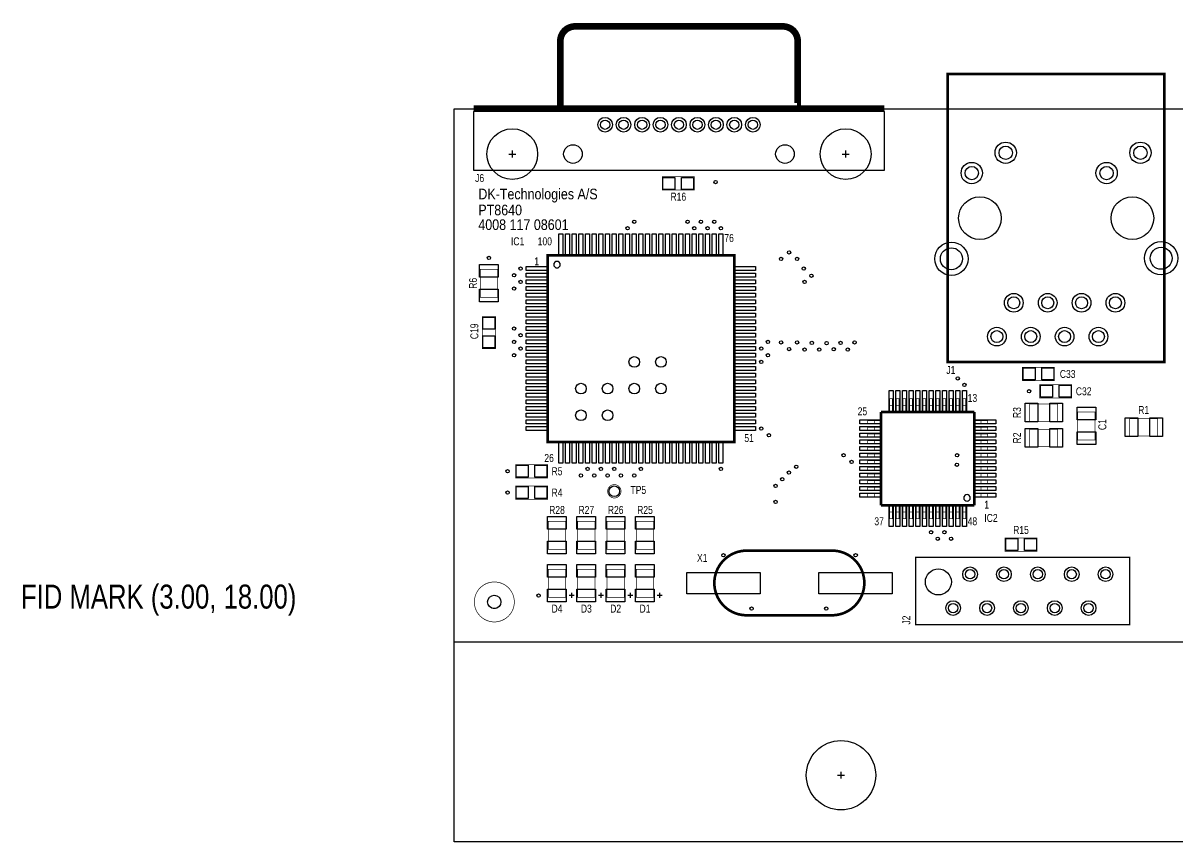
# Model space of a CAD drawing. Extents: x -32 to 113, y 0 to 61.
# Drawn here: x -32.3 to 54.3, y 0 to 61.4 of the extents above; entities that cross this region are included whole.
import ezdxf
from ezdxf.enums import TextEntityAlignment as Align

# ---------------------------------------------------------------- set-up
doc = ezdxf.new("R2010")
doc.units = 0
doc.header["$MEASUREMENT"] = 0
doc.layers.get('0').update_dxf_attribs({"linetype": 'CONTINUOUS'})
for name, color, linetype in [('BOARD_GEOMETRY_ASSEMBLY_DETAIL', 1, 'CONTINUOUS'), ('BOARD_GEOMETRY_OUTLINE', 2, 'CONTINUOUS'), ('MANUFACTURING_NCDRILL_FIGURE', 7, 'CONTINUOUS'), ('PACKAGE_GEOMETRY_ASSEMBLY_TOP', 3, 'CONTINUOUS'), ('PIN_TOP', 4, 'CONTINUOUS'), ('REF_DES_ASSEMBLY_TOP', 5, 'CONTINUOUS')]:
    doc.layers.add(name, color=color, linetype=linetype)

# ---------------------------------------------------------------- blocks, each defined once
blk = doc.blocks.new('FIGURE_CIRCLE')
blk.add_circle((0, 0), 0.5)
blk = doc.blocks.new('FIGURE_CROSS')
for points in [[(-0.5, 0), (0.5, 0)], [(0, 0.5), (0, -0.5)]]:
    blk.add_lwpolyline(points)

msp = doc.modelspace()

# ---------------------------------------------------------------- linework, layer by layer
at = {"layer": 'BOARD_GEOMETRY_ASSEMBLY_DETAIL'}
msp.add_lwpolyline([(0, 15, 0.1, 0.1, 0), (90, 15, 0.1, 0.1, 0)], format="xyseb", dxfattribs=at)
at = {"layer": 'BOARD_GEOMETRY_OUTLINE'}
msp.add_lwpolyline([(0, 0), (0, 55), (90, 55), (90, 0)], close=True, dxfattribs=at)
at = {"layer": 'PACKAGE_GEOMETRY_ASSEMBLY_TOP'}
for points in [[(7.95, 55.17, 0.5, 0.5, 0), (7.95, 60.07, 0.5, 0.5, -0.414214), (9.05, 61.17, 0.5, 0.5, 0), (24.65, 61.17, 0.5, 0.5, -0.414214), (25.75, 60.07, 0.5, 0.5, 0), (25.75, 55.17, 0.5, 0.5, 0), (25.71, 55.17, 0.5, 0.5, 0)], [(1.45, 55, 0.5, 0.5, 0), (32.25, 55, 0.5, 0.5, 0)], [(32.8604, 32.2497, 0.05, 0.05, 0), (32.8604, 33.2497, 0.05, 0.05, 0), (32.6404, 33.2497, 0.05, 0.05, 0), (32.6404, 32.2497, 0.05, 0.05, 0)], [(33.3604, 32.2497, 0.05, 0.05, 0), (33.3604, 33.2497, 0.05, 0.05, 0), (33.1404, 33.2497, 0.05, 0.05, 0), (33.1404, 32.2497, 0.05, 0.05, 0)], [(33.8604, 32.2497, 0.05, 0.05, 0), (33.8604, 33.2497, 0.05, 0.05, 0), (33.6404, 33.2497, 0.05, 0.05, 0), (33.6404, 32.2497, 0.05, 0.05, 0)], [(34.3604, 32.2497, 0.05, 0.05, 0), (34.3604, 33.2497, 0.05, 0.05, 0), (34.1404, 33.2497, 0.05, 0.05, 0), (34.1404, 32.2497, 0.05, 0.05, 0)], [(34.8604, 32.2497, 0.05, 0.05, 0), (34.8604, 33.2497, 0.05, 0.05, 0), (34.6404, 33.2497, 0.05, 0.05, 0), (34.6404, 32.2497, 0.05, 0.05, 0)], [(35.3604, 32.2497, 0.05, 0.05, 0), (35.3604, 33.2497, 0.05, 0.05, 0), (35.1404, 33.2497, 0.05, 0.05, 0), (35.1404, 32.2497, 0.05, 0.05, 0)], [(35.8604, 32.2497, 0.05, 0.05, 0), (35.8604, 33.2497, 0.05, 0.05, 0), (35.6404, 33.2497, 0.05, 0.05, 0), (35.6404, 32.2497, 0.05, 0.05, 0)], [(36.3604, 32.2497, 0.05, 0.05, 0), (36.3604, 33.2497, 0.05, 0.05, 0), (36.1404, 33.2497, 0.05, 0.05, 0), (36.1404, 32.2497, 0.05, 0.05, 0)], [(36.8604, 32.2497, 0.05, 0.05, 0), (36.8604, 33.2497, 0.05, 0.05, 0), (36.6404, 33.2497, 0.05, 0.05, 0), (36.6404, 32.2497, 0.05, 0.05, 0)], [(37.3604, 32.2497, 0.05, 0.05, 0), (37.3604, 33.2497, 0.05, 0.05, 0), (37.1404, 33.2497, 0.05, 0.05, 0), (37.1404, 32.2497, 0.05, 0.05, 0)], [(37.8604, 32.2497, 0.05, 0.05, 0), (37.8604, 33.2497, 0.05, 0.05, 0), (37.6404, 33.2497, 0.05, 0.05, 0), (37.6404, 32.2497, 0.05, 0.05, 0)], [(38.36, 32.25, 0.05, 0.05, 0), (38.36, 33.25, 0.05, 0.05, 0), (38.14, 33.25, 0.05, 0.05, 0), (38.14, 32.25, 0.05, 0.05, 0)], [(39, 32.25, 0.2, 0.2, 0), (32, 32.25, 0.2, 0.2, 0)], [(32, 32.25, 0.2, 0.2, 0), (32, 25.25, 0.2, 0.2, 0)], [(32.8604, 32.7497, 0.05, 0.05, 0), (32.6404, 32.7497, 0.05, 0.05, 0)], [(33.3604, 32.7497, 0.05, 0.05, 0), (33.1404, 32.7497, 0.05, 0.05, 0)], [(33.8604, 32.7497, 0.05, 0.05, 0), (33.6404, 32.7497, 0.05, 0.05, 0)], [(34.3604, 32.7497, 0.05, 0.05, 0), (34.1404, 32.7497, 0.05, 0.05, 0)], [(34.8604, 32.7497, 0.05, 0.05, 0), (34.6404, 32.7497, 0.05, 0.05, 0)], [(35.3604, 32.7497, 0.05, 0.05, 0), (35.1404, 32.7497, 0.05, 0.05, 0)], [(35.8604, 32.7497, 0.05, 0.05, 0), (35.6404, 32.7497, 0.05, 0.05, 0)], [(36.3604, 32.7497, 0.05, 0.05, 0), (36.1404, 32.7497, 0.05, 0.05, 0)], [(36.8604, 32.7497, 0.05, 0.05, 0), (36.6404, 32.7497, 0.05, 0.05, 0)], [(37.3604, 32.7497, 0.05, 0.05, 0), (37.1404, 32.7497, 0.05, 0.05, 0)], [(37.8604, 32.7497, 0.05, 0.05, 0), (37.6404, 32.7497, 0.05, 0.05, 0)], [(38.36, 32.75, 0.05, 0.05, 0), (38.14, 32.75, 0.05, 0.05, 0)], [(39, 25.25, 0.2, 0.2, 0), (39, 32.25, 0.2, 0.2, 0)], [(31.9999, 31.3886, 0.05, 0.05, 0), (30.9999, 31.3886, 0.05, 0.05, 0), (30.9999, 31.6086, 0.05, 0.05, 0), (31.9999, 31.6086, 0.05, 0.05, 0)], [(31.4999, 31.3886, 0.05, 0.05, 0), (31.4999, 31.6086, 0.05, 0.05, 0)], [(38.9998, 31.6099, 0.05, 0.05, 0), (39.9998, 31.6099, 0.05, 0.05, 0), (39.9998, 31.3899, 0.05, 0.05, 0), (38.9998, 31.3899, 0.05, 0.05, 0)], [(39.4998, 31.3899, 0.05, 0.05, 0), (39.4998, 31.6099, 0.05, 0.05, 0)], [(31.9999, 30.8886, 0.05, 0.05, 0), (30.9999, 30.8886, 0.05, 0.05, 0), (30.9999, 31.1086, 0.05, 0.05, 0), (31.9999, 31.1086, 0.05, 0.05, 0)], [(31.9999, 30.3886, 0.05, 0.05, 0), (30.9999, 30.3886, 0.05, 0.05, 0), (30.9999, 30.6086, 0.05, 0.05, 0), (31.9999, 30.6086, 0.05, 0.05, 0)], [(31.4999, 30.8886, 0.05, 0.05, 0), (31.4999, 31.1086, 0.05, 0.05, 0)], [(31.4999, 30.3886, 0.05, 0.05, 0), (31.4999, 30.6086, 0.05, 0.05, 0)], [(38.9998, 31.1099, 0.05, 0.05, 0), (39.9998, 31.1099, 0.05, 0.05, 0), (39.9998, 30.8899, 0.05, 0.05, 0), (38.9998, 30.8899, 0.05, 0.05, 0)], [(38.9998, 30.6099, 0.05, 0.05, 0), (39.9998, 30.6099, 0.05, 0.05, 0), (39.9998, 30.3899, 0.05, 0.05, 0), (38.9998, 30.3899, 0.05, 0.05, 0)], [(39.4998, 30.8899, 0.05, 0.05, 0), (39.4998, 31.1099, 0.05, 0.05, 0)], [(39.4998, 30.3899, 0.05, 0.05, 0), (39.4998, 30.6099, 0.05, 0.05, 0)], [(31.9999, 29.8886, 0.05, 0.05, 0), (30.9999, 29.8886, 0.05, 0.05, 0), (30.9999, 30.1086, 0.05, 0.05, 0), (31.9999, 30.1086, 0.05, 0.05, 0)], [(31.9999, 29.3886, 0.05, 0.05, 0), (30.9999, 29.3886, 0.05, 0.05, 0), (30.9999, 29.6086, 0.05, 0.05, 0), (31.9999, 29.6086, 0.05, 0.05, 0)], [(31.4999, 29.8886, 0.05, 0.05, 0), (31.4999, 30.1086, 0.05, 0.05, 0)], [(31.4999, 29.3886, 0.05, 0.05, 0), (31.4999, 29.6086, 0.05, 0.05, 0)], [(38.9998, 30.1099, 0.05, 0.05, 0), (39.9998, 30.1099, 0.05, 0.05, 0), (39.9998, 29.8899, 0.05, 0.05, 0), (38.9998, 29.8899, 0.05, 0.05, 0)], [(38.9998, 29.6099, 0.05, 0.05, 0), (39.9998, 29.6099, 0.05, 0.05, 0), (39.9998, 29.3899, 0.05, 0.05, 0), (38.9998, 29.3899, 0.05, 0.05, 0)], [(39.4998, 29.8899, 0.05, 0.05, 0), (39.4998, 30.1099, 0.05, 0.05, 0)], [(39.4998, 29.3899, 0.05, 0.05, 0), (39.4998, 29.6099, 0.05, 0.05, 0)], [(31.9999, 28.8886, 0.05, 0.05, 0), (30.9999, 28.8886, 0.05, 0.05, 0), (30.9999, 29.1086, 0.05, 0.05, 0), (31.9999, 29.1086, 0.05, 0.05, 0)], [(31.9999, 28.3886, 0.05, 0.05, 0), (30.9999, 28.3886, 0.05, 0.05, 0), (30.9999, 28.6086, 0.05, 0.05, 0), (31.9999, 28.6086, 0.05, 0.05, 0)], [(31.4999, 28.8886, 0.05, 0.05, 0), (31.4999, 29.1086, 0.05, 0.05, 0)], [(31.4999, 28.3886, 0.05, 0.05, 0), (31.4999, 28.6086, 0.05, 0.05, 0)], [(38.9998, 29.1099, 0.05, 0.05, 0), (39.9998, 29.1099, 0.05, 0.05, 0), (39.9998, 28.8899, 0.05, 0.05, 0), (38.9998, 28.8899, 0.05, 0.05, 0)], [(38.9998, 28.6099, 0.05, 0.05, 0), (39.9998, 28.6099, 0.05, 0.05, 0), (39.9998, 28.3899, 0.05, 0.05, 0), (38.9998, 28.3899, 0.05, 0.05, 0)], [(39.4998, 28.8899, 0.05, 0.05, 0), (39.4998, 29.1099, 0.05, 0.05, 0)], [(39.4998, 28.3899, 0.05, 0.05, 0), (39.4998, 28.6099, 0.05, 0.05, 0)], [(31.9999, 27.8886, 0.05, 0.05, 0), (30.9999, 27.8886, 0.05, 0.05, 0), (30.9999, 28.1086, 0.05, 0.05, 0), (31.9999, 28.1086, 0.05, 0.05, 0)], [(31.4999, 27.8886, 0.05, 0.05, 0), (31.4999, 28.1086, 0.05, 0.05, 0)], [(38.9998, 28.1099, 0.05, 0.05, 0), (39.9998, 28.1099, 0.05, 0.05, 0), (39.9998, 27.8899, 0.05, 0.05, 0), (38.9998, 27.8899, 0.05, 0.05, 0)], [(39.4998, 27.8899, 0.05, 0.05, 0), (39.4998, 28.1099, 0.05, 0.05, 0)], [(31.9999, 27.3886, 0.05, 0.05, 0), (30.9999, 27.3886, 0.05, 0.05, 0), (30.9999, 27.6086, 0.05, 0.05, 0), (31.9999, 27.6086, 0.05, 0.05, 0)], [(31.9999, 26.8886, 0.05, 0.05, 0), (30.9999, 26.8886, 0.05, 0.05, 0), (30.9999, 27.1086, 0.05, 0.05, 0), (31.9999, 27.1086, 0.05, 0.05, 0)], [(31.4999, 27.3886, 0.05, 0.05, 0), (31.4999, 27.6086, 0.05, 0.05, 0)], [(31.4999, 26.8886, 0.05, 0.05, 0), (31.4999, 27.1086, 0.05, 0.05, 0)], [(38.9998, 27.6099, 0.05, 0.05, 0), (39.9998, 27.6099, 0.05, 0.05, 0), (39.9998, 27.3899, 0.05, 0.05, 0), (38.9998, 27.3899, 0.05, 0.05, 0)], [(38.9998, 27.1099, 0.05, 0.05, 0), (39.9998, 27.1099, 0.05, 0.05, 0), (39.9998, 26.8899, 0.05, 0.05, 0), (38.9998, 26.8899, 0.05, 0.05, 0)], [(39.4998, 27.3899, 0.05, 0.05, 0), (39.4998, 27.6099, 0.05, 0.05, 0)], [(39.4998, 26.8899, 0.05, 0.05, 0), (39.4998, 27.1099, 0.05, 0.05, 0)], [(31.9999, 26.3886, 0.05, 0.05, 0), (30.9999, 26.3886, 0.05, 0.05, 0), (30.9999, 26.6086, 0.05, 0.05, 0), (31.9999, 26.6086, 0.05, 0.05, 0)], [(32, 25.89, 0.05, 0.05, 0), (31, 25.89, 0.05, 0.05, 0), (31, 26.11, 0.05, 0.05, 0), (32, 26.11, 0.05, 0.05, 0)], [(31.4999, 26.3886, 0.05, 0.05, 0), (31.4999, 26.6086, 0.05, 0.05, 0)], [(31.5, 25.89, 0.05, 0.05, 0), (31.5, 26.11, 0.05, 0.05, 0)], [(38.9998, 26.6099, 0.05, 0.05, 0), (39.9998, 26.6099, 0.05, 0.05, 0), (39.9998, 26.3899, 0.05, 0.05, 0), (38.9998, 26.3899, 0.05, 0.05, 0)], [(39, 26.11, 0.05, 0.05, 0), (40, 26.11, 0.05, 0.05, 0), (40, 25.89, 0.05, 0.05, 0), (39, 25.89, 0.05, 0.05, 0)], [(39.4998, 26.3899, 0.05, 0.05, 0), (39.4998, 26.6099, 0.05, 0.05, 0)], [(39.5, 25.89, 0.05, 0.05, 0), (39.5, 26.11, 0.05, 0.05, 0)], [(32, 25.25, 0.2, 0.2, 0), (39, 25.25, 0.2, 0.2, 0)], [(32.8597, 25.2498, 0.05, 0.05, 0), (32.8597, 24.2498, 0.05, 0.05, 0), (32.6397, 24.2498, 0.05, 0.05, 0), (32.6397, 25.2498, 0.05, 0.05, 0)], [(33.3597, 25.2498, 0.05, 0.05, 0), (33.3597, 24.2498, 0.05, 0.05, 0), (33.1397, 24.2498, 0.05, 0.05, 0), (33.1397, 25.2498, 0.05, 0.05, 0)], [(33.8597, 25.2498, 0.05, 0.05, 0), (33.8597, 24.2498, 0.05, 0.05, 0), (33.6397, 24.2498, 0.05, 0.05, 0), (33.6397, 25.2498, 0.05, 0.05, 0)], [(34.3597, 25.2498, 0.05, 0.05, 0), (34.3597, 24.2498, 0.05, 0.05, 0), (34.1397, 24.2498, 0.05, 0.05, 0), (34.1397, 25.2498, 0.05, 0.05, 0)], [(34.8597, 25.2498, 0.05, 0.05, 0), (34.8597, 24.2498, 0.05, 0.05, 0), (34.6397, 24.2498, 0.05, 0.05, 0), (34.6397, 25.2498, 0.05, 0.05, 0)], [(35.3597, 25.2498, 0.05, 0.05, 0), (35.3597, 24.2498, 0.05, 0.05, 0), (35.1397, 24.2498, 0.05, 0.05, 0), (35.1397, 25.2498, 0.05, 0.05, 0)], [(35.8597, 25.2498, 0.05, 0.05, 0), (35.8597, 24.2498, 0.05, 0.05, 0), (35.6397, 24.2498, 0.05, 0.05, 0), (35.6397, 25.2498, 0.05, 0.05, 0)], [(36.3597, 25.2498, 0.05, 0.05, 0), (36.3597, 24.2498, 0.05, 0.05, 0), (36.1397, 24.2498, 0.05, 0.05, 0), (36.1397, 25.2498, 0.05, 0.05, 0)], [(36.8597, 25.2498, 0.05, 0.05, 0), (36.8597, 24.2498, 0.05, 0.05, 0), (36.6397, 24.2498, 0.05, 0.05, 0), (36.6397, 25.2498, 0.05, 0.05, 0)], [(37.3597, 25.2498, 0.05, 0.05, 0), (37.3597, 24.2498, 0.05, 0.05, 0), (37.1397, 24.2498, 0.05, 0.05, 0), (37.1397, 25.2498, 0.05, 0.05, 0)], [(37.8597, 25.2498, 0.05, 0.05, 0), (37.8597, 24.2498, 0.05, 0.05, 0), (37.6397, 24.2498, 0.05, 0.05, 0), (37.6397, 25.2498, 0.05, 0.05, 0)], [(38.36, 25.25, 0.05, 0.05, 0), (38.36, 24.25, 0.05, 0.05, 0), (38.14, 24.25, 0.05, 0.05, 0), (38.14, 25.25, 0.05, 0.05, 0)], [(32.8597, 24.7498, 0.05, 0.05, 0), (32.6397, 24.7498, 0.05, 0.05, 0)], [(33.3597, 24.7498, 0.05, 0.05, 0), (33.1397, 24.7498, 0.05, 0.05, 0)], [(33.8597, 24.7498, 0.05, 0.05, 0), (33.6397, 24.7498, 0.05, 0.05, 0)], [(34.3597, 24.7498, 0.05, 0.05, 0), (34.1397, 24.7498, 0.05, 0.05, 0)], [(34.8597, 24.7498, 0.05, 0.05, 0), (34.6397, 24.7498, 0.05, 0.05, 0)], [(35.3597, 24.7498, 0.05, 0.05, 0), (35.1397, 24.7498, 0.05, 0.05, 0)], [(35.8597, 24.7498, 0.05, 0.05, 0), (35.6397, 24.7498, 0.05, 0.05, 0)], [(36.3597, 24.7498, 0.05, 0.05, 0), (36.1397, 24.7498, 0.05, 0.05, 0)], [(36.8597, 24.7498, 0.05, 0.05, 0), (36.6397, 24.7498, 0.05, 0.05, 0)], [(37.3597, 24.7498, 0.05, 0.05, 0), (37.1397, 24.7498, 0.05, 0.05, 0)], [(37.8597, 24.7498, 0.05, 0.05, 0), (37.6397, 24.7498, 0.05, 0.05, 0)], [(38.36, 24.75, 0.05, 0.05, 0), (38.14, 24.75, 0.05, 0.05, 0)], [(21.93, 17, 0.2, 0.2, 0), (21.92, 17, 0.2, 0.2, -0.414214), (19.5, 19.42, 0.2, 0.2, -0.414214), (21.93, 21.85, 0.2, 0.2, 0), (28.33, 21.85, 0.2, 0.2, -0.414214), (30.75, 19.43, 0.2, 0.2, -0.414214), (28.32, 17, 0.2, 0.2, 0), (21.92, 17, 0.2, 0.2, 0)], [(8.6, 18.5, 0.1, 0.1, 0), (9, 18.5, 0.1, 0.1, 0)], [(8.8, 18.3, 0.1, 0.1, 0), (8.8, 18.7, 0.1, 0.1, 0)], [(10.8, 18.5, 0.1, 0.1, 0), (11.2, 18.5, 0.1, 0.1, 0)], [(11, 18.3, 0.1, 0.1, 0), (11, 18.7, 0.1, 0.1, 0)], [(13, 18.5, 0.1, 0.1, 0), (13.4, 18.5, 0.1, 0.1, 0)], [(13.2, 18.3, 0.1, 0.1, 0), (13.2, 18.7, 0.1, 0.1, 0)], [(15.2, 18.5, 0.1, 0.1, 0), (15.6, 18.5, 0.1, 0.1, 0)], [(15.4, 18.3, 0.1, 0.1, 0), (15.4, 18.7, 0.1, 0.1, 0)]]:
    msp.add_lwpolyline(points, format="xyseb", dxfattribs=at)
for points, format in [([(37, 36, 0.2, 0.2, 0), (53.26, 36, 0.2, 0.2, 0), (53.26, 57.59, 0.2, 0.2, 0), (37, 57.59, 0.2, 0.2, 0)], "xyseb"), ([(18, 49.9, 0.05, 0.05, 0), (15.6, 49.9, 0.05, 0.05, 0), (15.6, 48.9, 0.05, 0.05, 0), (18, 48.9, 0.05, 0.05, 0)], "xyseb"), ([(7, 30, 0.2, 0.2, 0), (7, 44, 0.2, 0.2, 0), (21, 44, 0.2, 0.2, 0), (21, 30, 0.2, 0.2, 0)], "xyseb"), ([(7.947, 43.3, 1), (7.453, 43.3, 1)], "xyb"), ([(1.95, 42.95, 0.05, 0.05, 0), (1.95, 40.85, 0.05, 0.05, 0), (3.25, 40.85, 0.05, 0.05, 0), (3.25, 42.95, 0.05, 0.05, 0)], "xyseb"), ([(3.1, 37, 0.05, 0.05, 0), (3.1, 39.4, 0.05, 0.05, 0), (2.1, 39.4, 0.05, 0.05, 0), (2.1, 37, 0.05, 0.05, 0)], "xyseb"), ([(45, 35.6, 0.05, 0.05, 0), (42.6, 35.6, 0.05, 0.05, 0), (42.6, 34.6, 0.05, 0.05, 0), (45, 34.6, 0.05, 0.05, 0)], "xyseb"), ([(46.3, 34.3, 0.05, 0.05, 0), (43.9, 34.3, 0.05, 0.05, 0), (43.9, 33.3, 0.05, 0.05, 0), (46.3, 33.3, 0.05, 0.05, 0)], "xyseb"), ([(43.15, 31.55, 0.05, 0.05, 0), (45.25, 31.55, 0.05, 0.05, 0), (45.25, 32.85, 0.05, 0.05, 0), (43.15, 32.85, 0.05, 0.05, 0)], "xyseb"), ([(48.05, 30.15, 0.05, 0.05, 0), (48.05, 32.25, 0.05, 0.05, 0), (46.75, 32.25, 0.05, 0.05, 0), (46.75, 30.15, 0.05, 0.05, 0)], "xyseb"), ([(50.65, 30.45, 0.05, 0.05, 0), (52.75, 30.45, 0.05, 0.05, 0), (52.75, 31.75, 0.05, 0.05, 0), (50.65, 31.75, 0.05, 0.05, 0)], "xyseb"), ([(43.15, 29.65, 0.05, 0.05, 0), (45.25, 29.65, 0.05, 0.05, 0), (45.25, 30.95, 0.05, 0.05, 0), (43.15, 30.95, 0.05, 0.05, 0)], "xyseb"), ([(4.6, 27.3, 0.05, 0.05, 0), (7, 27.3, 0.05, 0.05, 0), (7, 28.3, 0.05, 0.05, 0), (4.6, 28.3, 0.05, 0.05, 0)], "xyseb"), ([(4.6, 25.7, 0.05, 0.05, 0), (7, 25.7, 0.05, 0.05, 0), (7, 26.7, 0.05, 0.05, 0), (4.6, 26.7, 0.05, 0.05, 0)], "xyseb"), ([(12, 26.8, 0.05, 0.05, -0.414214), (12.5, 26.3, 0.05, 0.05, -2.414214), (12, 26.8, 0.05, 0.05, 0)], "xyseb"), ([(38.697, 25.8, 1), (38.203, 25.8, 1)], "xyb"), ([(8.35, 21.95, 0.05, 0.05, 0), (8.35, 24.05, 0.05, 0.05, 0), (7.05, 24.05, 0.05, 0.05, 0), (7.05, 21.95, 0.05, 0.05, 0)], "xyseb"), ([(10.55, 21.95, 0.05, 0.05, 0), (10.55, 24.05, 0.05, 0.05, 0), (9.25, 24.05, 0.05, 0.05, 0), (9.25, 21.95, 0.05, 0.05, 0)], "xyseb"), ([(12.75, 21.95, 0.05, 0.05, 0), (12.75, 24.05, 0.05, 0.05, 0), (11.45, 24.05, 0.05, 0.05, 0), (11.45, 21.95, 0.05, 0.05, 0)], "xyseb"), ([(14.95, 21.95, 0.05, 0.05, 0), (14.95, 24.05, 0.05, 0.05, 0), (13.65, 24.05, 0.05, 0.05, 0), (13.65, 21.95, 0.05, 0.05, 0)], "xyseb"), ([(43.7, 22.8, 0.05, 0.05, 0), (41.3, 22.8, 0.05, 0.05, 0), (41.3, 21.8, 0.05, 0.05, 0), (43.7, 21.8, 0.05, 0.05, 0)], "xyseb"), ([(34.6, 16.3, 0.1, 0.1, 0), (34.6, 21.35, 0.1, 0.1, 0), (50.65, 21.35, 0.1, 0.1, 0), (50.65, 16.3, 0.1, 0.1, 0)], "xyseb"), ([(8.35, 18.35, 0.05, 0.05, 0), (8.35, 20.45, 0.05, 0.05, 0), (7.05, 20.45, 0.05, 0.05, 0), (7.05, 18.35, 0.05, 0.05, 0)], "xyseb"), ([(10.55, 18.35, 0.05, 0.05, 0), (10.55, 20.45, 0.05, 0.05, 0), (9.25, 20.45, 0.05, 0.05, 0), (9.25, 18.35, 0.05, 0.05, 0)], "xyseb"), ([(12.75, 18.35, 0.05, 0.05, 0), (12.75, 20.45, 0.05, 0.05, 0), (11.45, 20.45, 0.05, 0.05, 0), (11.45, 18.35, 0.05, 0.05, 0)], "xyseb"), ([(14.95, 18.35, 0.05, 0.05, 0), (14.95, 20.45, 0.05, 0.05, 0), (13.65, 20.45, 0.05, 0.05, 0), (13.65, 18.35, 0.05, 0.05, 0)], "xyseb"), ([(3, 19.5, 0.05, 0.05, 1), (3, 16.5, 0.05, 0.05, 1)], "xyseb"), ([(3, 18.5, 0.05, 0.05, 1), (3, 17.5, 0.05, 0.05, 1)], "xyseb")]:
    msp.add_lwpolyline(points, format=format, close=True, dxfattribs=at)
msp.add_lwpolyline([(32.25, 50.4), (32.25, 54.8), (1.45, 54.8), (1.45, 50.4)], close=True, dxfattribs=at)
at = {"layer": 'PIN_TOP'}
for points in [[(15.65, 49.85), (16.55, 49.85), (16.55, 48.95), (15.65, 48.95)], [(17.05, 49.85), (17.95, 49.85), (17.95, 48.95), (17.05, 48.95)], [(8.15, 45.6), (8.15, 44), (7.85, 44), (7.85, 45.6)], [(8.65, 45.6), (8.65, 44), (8.35, 44), (8.35, 45.6)], [(9.15, 45.6), (9.15, 44), (8.85, 44), (8.85, 45.6)], [(9.65, 45.6), (9.65, 44), (9.35, 44), (9.35, 45.6)], [(10.15, 45.6), (10.15, 44), (9.85, 44), (9.85, 45.6)], [(10.65, 45.6), (10.65, 44), (10.35, 44), (10.35, 45.6)], [(11.15, 45.6), (11.15, 44), (10.85, 44), (10.85, 45.6)], [(11.65, 45.6), (11.65, 44), (11.35, 44), (11.35, 45.6)], [(12.15, 45.6), (12.15, 44), (11.85, 44), (11.85, 45.6)], [(12.65, 45.6), (12.65, 44), (12.35, 44), (12.35, 45.6)], [(13.15, 45.6), (13.15, 44), (12.85, 44), (12.85, 45.6)], [(13.65, 45.6), (13.65, 44), (13.35, 44), (13.35, 45.6)], [(14.15, 45.6), (14.15, 44), (13.85, 44), (13.85, 45.6)], [(14.65, 45.6), (14.65, 44), (14.35, 44), (14.35, 45.6)], [(15.15, 45.6), (15.15, 44), (14.85, 44), (14.85, 45.6)], [(15.65, 45.6), (15.65, 44), (15.35, 44), (15.35, 45.6)], [(16.15, 45.6), (16.15, 44), (15.85, 44), (15.85, 45.6)], [(16.65, 45.6), (16.65, 44), (16.35, 44), (16.35, 45.6)], [(17.15, 45.6), (17.15, 44), (16.85, 44), (16.85, 45.6)], [(17.65, 45.6), (17.65, 44), (17.35, 44), (17.35, 45.6)], [(18.15, 45.6), (18.15, 44), (17.85, 44), (17.85, 45.6)], [(18.65, 45.6), (18.65, 44), (18.35, 44), (18.35, 45.6)], [(19.15, 45.6), (19.15, 44), (18.85, 44), (18.85, 45.6)], [(19.65, 45.6), (19.65, 44), (19.35, 44), (19.35, 45.6)], [(20.15, 45.6), (20.15, 44), (19.85, 44), (19.85, 45.6)], [(3.3, 42.35), (1.9, 42.35), (1.9, 43.3), (3.3, 43.3)], [(5.4, 43.15), (7, 43.15), (7, 42.85), (5.4, 42.85)], [(5.4, 42.65), (7, 42.65), (7, 42.35), (5.4, 42.35)], [(22.6, 42.85), (21, 42.85), (21, 43.15), (22.6, 43.15)], [(22.6, 42.35), (21, 42.35), (21, 42.65), (22.6, 42.65)], [(5.4, 42.15), (7, 42.15), (7, 41.85), (5.4, 41.85)], [(5.4, 41.65), (7, 41.65), (7, 41.35), (5.4, 41.35)], [(22.6, 41.85), (21, 41.85), (21, 42.15), (22.6, 42.15)], [(22.6, 41.35), (21, 41.35), (21, 41.65), (22.6, 41.65)], [(3.3, 40.5), (1.9, 40.5), (1.9, 41.45), (3.3, 41.45)], [(5.4, 41.15), (7, 41.15), (7, 40.85), (5.4, 40.85)], [(22.6, 40.85), (21, 40.85), (21, 41.15), (22.6, 41.15)], [(5.4, 40.65), (7, 40.65), (7, 40.35), (5.4, 40.35)], [(5.4, 40.15), (7, 40.15), (7, 39.85), (5.4, 39.85)], [(22.6, 40.35), (21, 40.35), (21, 40.65), (22.6, 40.65)], [(22.6, 39.85), (21, 39.85), (21, 40.15), (22.6, 40.15)], [(3.05, 39.35), (3.05, 38.45), (2.15, 38.45), (2.15, 39.35)], [(5.4, 39.65), (7, 39.65), (7, 39.35), (5.4, 39.35)], [(5.4, 39.15), (7, 39.15), (7, 38.85), (5.4, 38.85)], [(22.6, 39.35), (21, 39.35), (21, 39.65), (22.6, 39.65)], [(22.6, 38.85), (21, 38.85), (21, 39.15), (22.6, 39.15)], [(5.4, 38.65), (7, 38.65), (7, 38.35), (5.4, 38.35)], [(5.4, 38.15), (7, 38.15), (7, 37.85), (5.4, 37.85)], [(22.6, 38.35), (21, 38.35), (21, 38.65), (22.6, 38.65)], [(22.6, 37.85), (21, 37.85), (21, 38.15), (22.6, 38.15)], [(3.05, 37.95), (3.05, 37.05), (2.15, 37.05), (2.15, 37.95)], [(5.4, 37.65), (7, 37.65), (7, 37.35), (5.4, 37.35)], [(22.6, 37.35), (21, 37.35), (21, 37.65), (22.6, 37.65)], [(5.4, 37.15), (7, 37.15), (7, 36.85), (5.4, 36.85)], [(5.4, 36.65), (7, 36.65), (7, 36.35), (5.4, 36.35)], [(22.6, 36.85), (21, 36.85), (21, 37.15), (22.6, 37.15)], [(22.6, 36.35), (21, 36.35), (21, 36.65), (22.6, 36.65)], [(5.4, 36.15), (7, 36.15), (7, 35.85), (5.4, 35.85)], [(5.4, 35.65), (7, 35.65), (7, 35.35), (5.4, 35.35)], [(22.6, 35.85), (21, 35.85), (21, 36.15), (22.6, 36.15)], [(22.6, 35.35), (21, 35.35), (21, 35.65), (22.6, 35.65)], [(42.65, 35.55), (43.55, 35.55), (43.55, 34.65), (42.65, 34.65)], [(44.05, 35.55), (44.95, 35.55), (44.95, 34.65), (44.05, 34.65)], [(5.4, 35.15), (7, 35.15), (7, 34.85), (5.4, 34.85)], [(5.4, 34.65), (7, 34.65), (7, 34.35), (5.4, 34.35)], [(22.6, 34.85), (21, 34.85), (21, 35.15), (22.6, 35.15)], [(22.6, 34.35), (21, 34.35), (21, 34.65), (22.6, 34.65)], [(5.4, 34.15), (7, 34.15), (7, 33.85), (5.4, 33.85)], [(22.6, 33.85), (21, 33.85), (21, 34.15), (22.6, 34.15)], [(32.9, 33.85), (32.9, 32.25), (32.6, 32.25), (32.6, 33.85)], [(33.4, 33.85), (33.4, 32.25), (33.1, 32.25), (33.1, 33.85)], [(33.9, 33.85), (33.9, 32.25), (33.6, 32.25), (33.6, 33.85)], [(34.4, 33.85), (34.4, 32.25), (34.1, 32.25), (34.1, 33.85)], [(34.9, 33.85), (34.9, 32.25), (34.6, 32.25), (34.6, 33.85)], [(35.4, 33.85), (35.4, 32.25), (35.1, 32.25), (35.1, 33.85)], [(35.9, 33.85), (35.9, 32.25), (35.6, 32.25), (35.6, 33.85)], [(36.4, 33.85), (36.4, 32.25), (36.1, 32.25), (36.1, 33.85)], [(36.9, 33.85), (36.9, 32.25), (36.6, 32.25), (36.6, 33.85)], [(37.4, 33.85), (37.4, 32.25), (37.1, 32.25), (37.1, 33.85)], [(37.9, 33.85), (37.9, 32.25), (37.6, 32.25), (37.6, 33.85)], [(38.4, 33.85), (38.4, 32.25), (38.1, 32.25), (38.1, 33.85)], [(43.95, 34.25), (44.85, 34.25), (44.85, 33.35), (43.95, 33.35)], [(45.35, 34.25), (46.25, 34.25), (46.25, 33.35), (45.35, 33.35)], [(5.4, 33.65), (7, 33.65), (7, 33.35), (5.4, 33.35)], [(5.4, 33.15), (7, 33.15), (7, 32.85), (5.4, 32.85)], [(22.6, 33.35), (21, 33.35), (21, 33.65), (22.6, 33.65)], [(22.6, 32.85), (21, 32.85), (21, 33.15), (22.6, 33.15)], [(5.4, 32.65), (7, 32.65), (7, 32.35), (5.4, 32.35)], [(5.4, 32.15), (7, 32.15), (7, 31.85), (5.4, 31.85)], [(22.6, 32.35), (21, 32.35), (21, 32.65), (22.6, 32.65)], [(22.6, 31.85), (21, 31.85), (21, 32.15), (22.6, 32.15)], [(43.75, 32.9), (43.75, 31.5), (42.8, 31.5), (42.8, 32.9)], [(45.6, 32.9), (45.6, 31.5), (44.65, 31.5), (44.65, 32.9)], [(46.7, 32.6), (48.1, 32.6), (48.1, 31.65), (46.7, 31.65)], [(5.4, 31.65), (7, 31.65), (7, 31.35), (5.4, 31.35)], [(22.6, 31.35), (21, 31.35), (21, 31.65), (22.6, 31.65)], [(32, 31.35), (30.4, 31.35), (30.4, 31.65), (32, 31.65)], [(40.6, 31.35), (39, 31.35), (39, 31.65), (40.6, 31.65)], [(51.25, 31.8), (51.25, 30.4), (50.3, 30.4), (50.3, 31.8)], [(53.1, 31.8), (53.1, 30.4), (52.15, 30.4), (52.15, 31.8)], [(5.4, 31.15), (7, 31.15), (7, 30.85), (5.4, 30.85)], [(22.6, 30.85), (21, 30.85), (21, 31.15), (22.6, 31.15)], [(32, 30.85), (30.4, 30.85), (30.4, 31.15), (32, 31.15)], [(32, 30.35), (30.4, 30.35), (30.4, 30.65), (32, 30.65)], [(40.6, 30.85), (39, 30.85), (39, 31.15), (40.6, 31.15)], [(40.6, 30.35), (39, 30.35), (39, 30.65), (40.6, 30.65)], [(43.75, 31), (43.75, 29.6), (42.8, 29.6), (42.8, 31)], [(45.6, 31), (45.6, 29.6), (44.65, 29.6), (44.65, 31)], [(46.7, 30.75), (48.1, 30.75), (48.1, 29.8), (46.7, 29.8)], [(7.85, 28.4), (7.85, 30), (8.15, 30), (8.15, 28.4)], [(8.35, 28.4), (8.35, 30), (8.65, 30), (8.65, 28.4)], [(8.85, 28.4), (8.85, 30), (9.15, 30), (9.15, 28.4)], [(9.35, 28.4), (9.35, 30), (9.65, 30), (9.65, 28.4)], [(9.85, 28.4), (9.85, 30), (10.15, 30), (10.15, 28.4)], [(10.35, 28.4), (10.35, 30), (10.65, 30), (10.65, 28.4)], [(10.85, 28.4), (10.85, 30), (11.15, 30), (11.15, 28.4)], [(11.35, 28.4), (11.35, 30), (11.65, 30), (11.65, 28.4)], [(11.85, 28.4), (11.85, 30), (12.15, 30), (12.15, 28.4)], [(12.35, 28.4), (12.35, 30), (12.65, 30), (12.65, 28.4)], [(12.85, 28.4), (12.85, 30), (13.15, 30), (13.15, 28.4)], [(13.35, 28.4), (13.35, 30), (13.65, 30), (13.65, 28.4)], [(13.85, 28.4), (13.85, 30), (14.15, 30), (14.15, 28.4)], [(14.35, 28.4), (14.35, 30), (14.65, 30), (14.65, 28.4)], [(14.85, 28.4), (14.85, 30), (15.15, 30), (15.15, 28.4)], [(15.35, 28.4), (15.35, 30), (15.65, 30), (15.65, 28.4)], [(15.85, 28.4), (15.85, 30), (16.15, 30), (16.15, 28.4)], [(16.35, 28.4), (16.35, 30), (16.65, 30), (16.65, 28.4)], [(16.85, 28.4), (16.85, 30), (17.15, 30), (17.15, 28.4)], [(17.35, 28.4), (17.35, 30), (17.65, 30), (17.65, 28.4)], [(17.85, 28.4), (17.85, 30), (18.15, 30), (18.15, 28.4)], [(18.35, 28.4), (18.35, 30), (18.65, 30), (18.65, 28.4)], [(18.85, 28.4), (18.85, 30), (19.15, 30), (19.15, 28.4)], [(19.35, 28.4), (19.35, 30), (19.65, 30), (19.65, 28.4)], [(19.85, 28.4), (19.85, 30), (20.15, 30), (20.15, 28.4)], [(32, 29.85), (30.4, 29.85), (30.4, 30.15), (32, 30.15)], [(32, 29.35), (30.4, 29.35), (30.4, 29.65), (32, 29.65)], [(40.6, 29.85), (39, 29.85), (39, 30.15), (40.6, 30.15)], [(40.6, 29.35), (39, 29.35), (39, 29.65), (40.6, 29.65)], [(32, 28.85), (30.4, 28.85), (30.4, 29.15), (32, 29.15)], [(32, 28.35), (30.4, 28.35), (30.4, 28.65), (32, 28.65)], [(40.6, 28.85), (39, 28.85), (39, 29.15), (40.6, 29.15)], [(40.6, 28.35), (39, 28.35), (39, 28.65), (40.6, 28.65)], [(5.55, 27.35), (4.65, 27.35), (4.65, 28.25), (5.55, 28.25)], [(6.95, 27.35), (6.05, 27.35), (6.05, 28.25), (6.95, 28.25)], [(32, 27.85), (30.4, 27.85), (30.4, 28.15), (32, 28.15)], [(40.6, 27.85), (39, 27.85), (39, 28.15), (40.6, 28.15)], [(32, 27.35), (30.4, 27.35), (30.4, 27.65), (32, 27.65)], [(32, 26.85), (30.4, 26.85), (30.4, 27.15), (32, 27.15)], [(40.6, 27.35), (39, 27.35), (39, 27.65), (40.6, 27.65)], [(40.6, 26.85), (39, 26.85), (39, 27.15), (40.6, 27.15)], [(5.55, 25.75), (4.65, 25.75), (4.65, 26.65), (5.55, 26.65)], [(6.95, 25.75), (6.05, 25.75), (6.05, 26.65), (6.95, 26.65)], [(32, 26.35), (30.4, 26.35), (30.4, 26.65), (32, 26.65)], [(32, 25.85), (30.4, 25.85), (30.4, 26.15), (32, 26.15)], [(40.6, 26.35), (39, 26.35), (39, 26.65), (40.6, 26.65)], [(40.6, 25.85), (39, 25.85), (39, 26.15), (40.6, 26.15)], [(32.9, 25.25), (32.9, 23.65), (32.6, 23.65), (32.6, 25.25)], [(33.4, 25.25), (33.4, 23.65), (33.1, 23.65), (33.1, 25.25)], [(33.9, 25.25), (33.9, 23.65), (33.6, 23.65), (33.6, 25.25)], [(34.4, 25.25), (34.4, 23.65), (34.1, 23.65), (34.1, 25.25)], [(34.9, 25.25), (34.9, 23.65), (34.6, 23.65), (34.6, 25.25)], [(35.4, 25.25), (35.4, 23.65), (35.1, 23.65), (35.1, 25.25)], [(35.9, 25.25), (35.9, 23.65), (35.6, 23.65), (35.6, 25.25)], [(36.4, 25.25), (36.4, 23.65), (36.1, 23.65), (36.1, 25.25)], [(36.9, 25.25), (36.9, 23.65), (36.6, 23.65), (36.6, 25.25)], [(37.4, 25.25), (37.4, 23.65), (37.1, 23.65), (37.1, 25.25)], [(37.9, 25.25), (37.9, 23.65), (37.6, 23.65), (37.6, 25.25)], [(38.4, 25.25), (38.4, 23.65), (38.1, 23.65), (38.1, 25.25)], [(7, 24.4), (8.4, 24.4), (8.4, 23.45), (7, 23.45)], [(9.2, 24.4), (10.6, 24.4), (10.6, 23.45), (9.2, 23.45)], [(11.4, 24.4), (12.8, 24.4), (12.8, 23.45), (11.4, 23.45)], [(13.6, 24.4), (15, 24.4), (15, 23.45), (13.6, 23.45)], [(7, 22.55), (8.4, 22.55), (8.4, 21.6), (7, 21.6)], [(9.2, 22.55), (10.6, 22.55), (10.6, 21.6), (9.2, 21.6)], [(11.4, 22.55), (12.8, 22.55), (12.8, 21.6), (11.4, 21.6)], [(13.6, 22.55), (15, 22.55), (15, 21.6), (13.6, 21.6)], [(41.35, 22.75), (42.25, 22.75), (42.25, 21.85), (41.35, 21.85)], [(42.75, 22.75), (43.65, 22.75), (43.65, 21.85), (42.75, 21.85)], [(7, 20.8), (8.4, 20.8), (8.4, 19.85), (7, 19.85)], [(9.2, 20.8), (10.6, 20.8), (10.6, 19.85), (9.2, 19.85)], [(11.4, 20.8), (12.8, 20.8), (12.8, 19.85), (11.4, 19.85)], [(13.6, 20.8), (15, 20.8), (15, 19.85), (13.6, 19.85)], [(17.43, 18.62), (17.43, 20.22), (22.93, 20.22), (22.93, 18.62)], [(27.33, 18.62), (27.33, 20.22), (32.83, 20.22), (32.83, 18.62)], [(7, 18.95), (8.4, 18.95), (8.4, 18), (7, 18)], [(9.2, 18.95), (10.6, 18.95), (10.6, 18), (9.2, 18)], [(11.4, 18.95), (12.8, 18.95), (12.8, 18), (11.4, 18)], [(13.6, 18.95), (15, 18.95), (15, 18), (13.6, 18)]]:
    msp.add_lwpolyline(points, close=True, dxfattribs=at)
for centre, radius in [((11.31, 53.8), 0.55), ((12.69, 53.8), 0.55), ((14.08, 53.8), 0.55), ((15.46, 53.8), 0.55), ((16.85, 53.8), 0.55), ((18.23, 53.8), 0.55), ((19.62, 53.8), 0.55), ((21, 53.8), 0.55), ((22.39, 53.8), 0.55), ((4.35, 51.6), 1.9), ((29.35, 51.6), 1.9), ((41.35, 51.69), 0.8), ((51.46, 51.69), 0.8), ((8.9, 51.6), 0), ((24.8, 51.6), 0), ((38.81, 50.17), 0.8), ((48.92, 50.17), 0.8), ((39.42, 46.79), 0), ((50.85, 46.79), 0), ((37.28, 43.74), 1.25), ((53.01, 43.78), 1.25), ((41.96, 40.44), 0.7), ((44.5, 40.44), 0.7), ((47.04, 40.44), 0.7), ((49.58, 40.44), 0.7), ((40.69, 37.9), 0.7), ((43.23, 37.9), 0.7), ((45.77, 37.9), 0.7), ((48.31, 37.9), 0.7), ((13.5, 36), 0.4), ((15.5, 36), 0.4), ((9.5, 34), 0.4), ((11.5, 34), 0.4), ((13.5, 34), 0.4), ((15.5, 34), 0.4), ((9.5, 32), 0.4), ((11.5, 32), 0.4), ((12, 26.3), 0.4), ((38.68, 20.08), 0.55), ((41.22, 20.08), 0.55), ((43.76, 20.08), 0.55), ((46.3, 20.08), 0.55), ((48.84, 20.08), 0.55), ((36.3, 19.5), 0), ((3, 18), 0.5), ((37.41, 17.54), 0.55), ((39.95, 17.54), 0.55), ((42.49, 17.54), 0.55), ((45.03, 17.54), 0.55), ((47.57, 17.54), 0.55), ((29, 5), 2.6)]:
    msp.add_circle(centre, radius, dxfattribs=at)

# ---------------------------------------------------------------- block references
at = {"layer": 'MANUFACTURING_NCDRILL_FIGURE'}
for name, p, xscale, yscale in [('FIGURE_CIRCLE', (11.31, 53.8), 0.7, 0.7), ('FIGURE_CIRCLE', (12.69, 53.8), 0.7, 0.7), ('FIGURE_CIRCLE', (14.08, 53.8), 0.7, 0.7), ('FIGURE_CIRCLE', (15.46, 53.8), 0.7, 0.7), ('FIGURE_CIRCLE', (16.85, 53.8), 0.7, 0.7), ('FIGURE_CIRCLE', (18.23, 53.8), 0.7, 0.7), ('FIGURE_CIRCLE', (19.62, 53.8), 0.7, 0.7), ('FIGURE_CIRCLE', (21, 53.8), 0.7, 0.7), ('FIGURE_CIRCLE', (22.39, 53.8), 0.7, 0.7), ('FIGURE_CIRCLE', (8.9, 51.6), 1.4, 1.4), ('FIGURE_CIRCLE', (24.8, 51.6), 1.4, 1.4), ('FIGURE_CROSS', (4.35, 51.6), 0.51, 0.51), ('FIGURE_CROSS', (29.35, 51.6), 0.51, 0.51), ('FIGURE_CIRCLE', (19.6, 49.5), 0.25, 0.25), ('FIGURE_CIRCLE', (39.42, 46.79), 3.2, 3.2), ('FIGURE_CIRCLE', (50.85, 46.79), 3.2, 3.2), ('FIGURE_CIRCLE', (13, 46.025), 0.25, 0.25), ('FIGURE_CIRCLE', (13.5, 46.515), 0.25, 0.25), ('FIGURE_CIRCLE', (17.5, 46.515), 0.25, 0.25), ('FIGURE_CIRCLE', (18, 46.025), 0.25, 0.25), ('FIGURE_CIRCLE', (18.5, 46.515), 0.25, 0.25), ('FIGURE_CIRCLE', (19, 46.025), 0.25, 0.25), ('FIGURE_CIRCLE', (19.5, 46.515), 0.25, 0.25), ('FIGURE_CIRCLE', (20, 46.025), 0.25, 0.25), ('FIGURE_CIRCLE', (25.105, 44.2244), 0.25, 0.25), ('FIGURE_CIRCLE', (37.28, 43.74), 1.65, 1.65), ('FIGURE_CIRCLE', (53.01, 43.78), 1.65, 1.65), ('FIGURE_CIRCLE', (2.6, 43.8), 0.25, 0.25), ('FIGURE_CIRCLE', (24.505, 43.7244), 0.25, 0.25), ('FIGURE_CIRCLE', (25.705, 43.7244), 0.25, 0.25), ('FIGURE_CIRCLE', (4.485, 42.5), 0.25, 0.25), ('FIGURE_CIRCLE', (4.975, 43), 0.25, 0.25), ('FIGURE_CIRCLE', (26.2095, 43), 0.25, 0.25), ('FIGURE_CIRCLE', (26.7808, 42.4727), 0.25, 0.25), ('FIGURE_CIRCLE', (4.485, 41.5), 0.25, 0.25), ('FIGURE_CIRCLE', (4.975, 42), 0.25, 0.25), ('FIGURE_CIRCLE', (26.2644, 42), 0.25, 0.25), ('FIGURE_CIRCLE', (41.96, 40.44), 0.9, 0.9), ('FIGURE_CIRCLE', (44.5, 40.44), 0.9, 0.9), ('FIGURE_CIRCLE', (47.04, 40.44), 0.9, 0.9), ('FIGURE_CIRCLE', (49.58, 40.44), 0.9, 0.9), ('FIGURE_CIRCLE', (4.485, 38.5), 0.25, 0.25), ('FIGURE_CIRCLE', (4.975, 38), 0.25, 0.25), ('FIGURE_CIRCLE', (40.69, 37.9), 0.9, 0.9), ('FIGURE_CIRCLE', (43.23, 37.9), 0.9, 0.9), ('FIGURE_CIRCLE', (45.77, 37.9), 0.9, 0.9), ('FIGURE_CIRCLE', (48.31, 37.9), 0.9, 0.9), ('FIGURE_CIRCLE', (4.485, 37.5), 0.25, 0.25), ('FIGURE_CIRCLE', (23.515, 37.5), 0.25, 0.25), ('FIGURE_CIRCLE', (24.5071, 37.462), 0.25, 0.25), ('FIGURE_CIRCLE', (25.7071, 37.462), 0.25, 0.25), ('FIGURE_CIRCLE', (26.813, 37.4317), 0.25, 0.25), ('FIGURE_CIRCLE', (27.9235, 37.4101), 0.25, 0.25), ('FIGURE_CIRCLE', (28.9713, 37.4317), 0.25, 0.25), ('FIGURE_CIRCLE', (30.0223, 37.462), 0.25, 0.25), ('FIGURE_CIRCLE', (4.485, 36.5), 0.25, 0.25), ('FIGURE_CIRCLE', (4.975, 37), 0.25, 0.25), ('FIGURE_CIRCLE', (23.025, 37), 0.25, 0.25), ('FIGURE_CIRCLE', (23.515, 36.5), 0.25, 0.25), ('FIGURE_CIRCLE', (25.1071, 36.962), 0.25, 0.25), ('FIGURE_CIRCLE', (26.2644, 36.9293), 0.25, 0.25), ('FIGURE_CIRCLE', (27.3713, 36.9317), 0.25, 0.25), ('FIGURE_CIRCLE', (28.4536, 36.9529), 0.25, 0.25), ('FIGURE_CIRCLE', (29.507, 36.9317), 0.25, 0.25), ('FIGURE_CIRCLE', (23.025, 36), 0.25, 0.25), ('FIGURE_CIRCLE', (37.75, 34.765), 0.25, 0.25), ('FIGURE_CIRCLE', (38.25, 34.275), 0.25, 0.25), ('FIGURE_CIRCLE', (43.1, 33.8), 0.25, 0.25), ('FIGURE_CIRCLE', (23.025, 31), 0.25, 0.25), ('FIGURE_CIRCLE', (23.6, 30.5), 0.25, 0.25), ('FIGURE_CIRCLE', (29.2, 29), 0.25, 0.25), ('FIGURE_CIRCLE', (29.8, 28.5), 0.25, 0.25), ('FIGURE_CIRCLE', (37.7, 29), 0.25, 0.25), ('FIGURE_CIRCLE', (4, 27.8), 0.25, 0.25), ('FIGURE_CIRCLE', (10, 27.975), 0.25, 0.25), ('FIGURE_CIRCLE', (11, 27.975), 0.25, 0.25), ('FIGURE_CIRCLE', (12, 27.975), 0.25, 0.25), ('FIGURE_CIRCLE', (14, 27.975), 0.25, 0.25), ('FIGURE_CIRCLE', (20, 27.975), 0.25, 0.25), ('FIGURE_CIRCLE', (25.1, 27.7), 0.25, 0.25), ('FIGURE_CIRCLE', (25.6455, 28.1388), 0.25, 0.25), ('FIGURE_CIRCLE', (37.6964, 28.2964), 0.25, 0.25), ('FIGURE_CIRCLE', (9.5, 27.485), 0.25, 0.25), ('FIGURE_CIRCLE', (10.5, 27.485), 0.25, 0.25), ('FIGURE_CIRCLE', (11.5, 27.485), 0.25, 0.25), ('FIGURE_CIRCLE', (12.5, 27.485), 0.25, 0.25), ('FIGURE_CIRCLE', (13.5, 27.485), 0.25, 0.25), ('FIGURE_CIRCLE', (24.6, 27.2), 0.25, 0.25), ('FIGURE_CIRCLE', (4, 26.2), 0.25, 0.25), ('FIGURE_CIRCLE', (24.1, 26.7), 0.25, 0.25), ('FIGURE_CIRCLE', (24.1, 25.5), 0.25, 0.25), ('FIGURE_CIRCLE', (35.75, 23.225), 0.25, 0.25), ('FIGURE_CIRCLE', (36.25, 22.735), 0.25, 0.25), ('FIGURE_CIRCLE', (36.75, 23.225), 0.25, 0.25), ('FIGURE_CIRCLE', (37.25, 22.735), 0.25, 0.25), ('FIGURE_CIRCLE', (20.18, 21.5), 0.25, 0.25), ('FIGURE_CIRCLE', (30.1, 21.5), 0.25, 0.25), ('FIGURE_CIRCLE', (36.3, 19.5), 1.95, 1.95), ('FIGURE_CIRCLE', (38.68, 20.08), 0.7, 0.7), ('FIGURE_CIRCLE', (41.22, 20.08), 0.7, 0.7), ('FIGURE_CIRCLE', (43.76, 20.08), 0.7, 0.7), ('FIGURE_CIRCLE', (46.3, 20.08), 0.7, 0.7), ('FIGURE_CIRCLE', (48.84, 20.08), 0.7, 0.7), ('FIGURE_CIRCLE', (6.325, 18.475), 0.25, 0.25), ('FIGURE_CIRCLE', (22.3, 17.5), 0.25, 0.25), ('FIGURE_CIRCLE', (27.9, 17.5), 0.25, 0.25), ('FIGURE_CIRCLE', (37.41, 17.54), 0.7, 0.7), ('FIGURE_CIRCLE', (39.95, 17.54), 0.7, 0.7), ('FIGURE_CIRCLE', (42.49, 17.54), 0.7, 0.7), ('FIGURE_CIRCLE', (45.03, 17.54), 0.7, 0.7), ('FIGURE_CIRCLE', (47.57, 17.54), 0.7, 0.7), ('FIGURE_CROSS', (29, 5), 0.51, 0.51)]:
    msp.add_blockref(name, p, dxfattribs=dict(at, xscale=xscale, yscale=yscale))
for p in [(41.35, 51.69), (51.46, 51.69), (38.81, 50.17), (48.92, 50.17)]:
    msp.add_blockref('FIGURE_CIRCLE', p, dxfattribs=at)

# ---------------------------------------------------------------- texts
at = {"layer": 'BOARD_GEOMETRY_ASSEMBLY_DETAIL'}
for s, height, width, p in [('DK-Technologies A/S', 0.8, 0.875, (1.8, 48.2)), ('PT8640', 0.8, 0.875, (1.8, 47)), ('4008 117 08601', 0.8, 0.875, (1.8, 45.9)), ('FID MARK (3.00, 18.00)', 1.8, 0.8, (-32.5, 17.5))]:
    msp.add_text(s, height=height, dxfattribs=dict(at, width=width)).set_placement(p)
at = {"layer": 'PACKAGE_GEOMETRY_ASSEMBLY_TOP', "width": 0.8}
for s, p in [('100', (6.25, 44.75)), ('76', (20.25, 45)), ('1', (6, 43.25)), ('13', (38.5, 33)), ('25', (30.25, 32)), ('51', (21.75, 30)), ('26', (6.75, 28.5)), ('1', (39.75, 25)), ('37', (31.5, 23.75)), ('48', (38.5, 23.75))]:
    msp.add_text(s, height=0.6, dxfattribs=at).set_placement(p)
at = {"layer": 'REF_DES_ASSEMBLY_TOP', "width": 0.8}
for s, p in [('J6', (1.9, 49.5)), ('R16', (16.8, 48.1)), ('C33', (46, 34.8)), ('C32', (47.2, 33.5)), ('R1', (51.7, 32.1)), ('R5', (7.7, 27.5)), ('R4', (7.7, 25.9)), ('TP5', (13.8, 26.1)), ('R28', (7.7, 24.6)), ('R27', (9.9, 24.6)), ('R26', (12.1, 24.6)), ('R25', (14.3, 24.6)), ('R15', (42.5, 23.1)), ('D4', (7.7, 17.2)), ('D3', (9.9, 17.2)), ('D2', (12.1, 17.2)), ('D1', (14.3, 17.2))]:
    msp.add_text(s, height=0.6, dxfattribs=at).set_placement(p, align=Align.CENTER)
for s, p in [('IC1', (4.25, 44.75)), ('J1', (36.9, 35.1)), ('IC2', (39.75, 24)), ('X1', (18.2, 21))]:
    msp.add_text(s, height=0.6, dxfattribs=at).set_placement(p)
for s, p in [('R6', (1.7, 41.9)), ('C19', (1.8, 38.3)), ('R3', (42.5, 32.2)), ('C1', (48.9, 31.3)), ('R2', (42.5, 30.3))]:
    msp.add_text(s, height=0.6, rotation=90, dxfattribs=at).set_placement(p, align=Align.CENTER)
msp.add_text('J2', height=0.6, rotation=90, dxfattribs=at).set_placement((34.2, 16.3))

doc.saveas('drawing.dxf')
